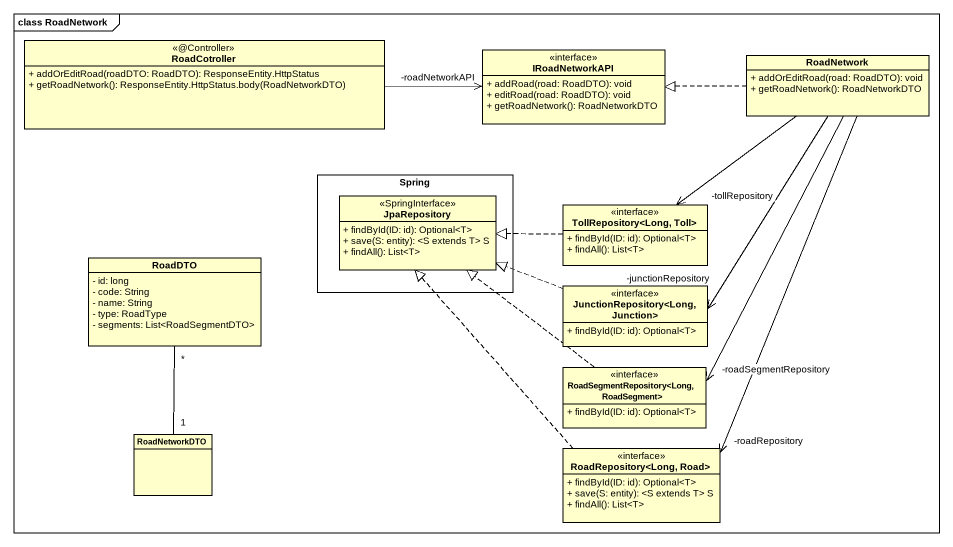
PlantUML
@startuml
mainframe class RoadNetwork
hide circle
hide empty members
skinparam classAttributeIconSize 0
class RoadCotroller <<@Controller>> {
  + addOrEditRoad(roadDTO: RoadDTO): ResponseEntity.HttpStatus
  + getRoadNetwork(): ResponseEntity.HttpStatus.body(RoadNetworkDTO)
}
class IRoadNetworkAPI <<interface>> {
  + addRoad(road: RoadDTO): void
  + editRoad(road: RoadDTO): void
  + getRoadNetwork(): RoadNetworkDTO
}
class RoadNetwork {
  + addOrEditRoad(road: RoadDTO): void
  + getRoadNetwork(): RoadNetworkDTO
}
rectangle Spring {
  class JpaRepository <<SpringInterface>> {
    + findById(ID: id): Optional<T>
    + save(S: entity): ~<S extends T> S
    + findAll(): List<T>
  }
}
class "TollRepository<Long, Toll>" as TollRepository_Long_Toll <<interface>> {
  + findById(ID: id): Optional<T>
  + findAll(): List<T>
}
class RoadDTO {
  - id: long
  - code: String
  - name: String
  - type: RoadType
  - segments: List<RoadSegmentDTO>
}
class "JunctionRepository<Long, Junction>" as JunctionRepository_Long <<interface>> {
  + findById(ID: id): Optional<T>
}
class "RoadSegmentRepository<Long, RoadSegment>" as RoadSegmentRepository_Long <<interface>> {
  + findById(ID: id): Optional<T>
}
class RoadNetworkDTO
class "RoadRepository<Long, Road>" as RoadRepository_Long_Road <<interface>> {
  + findById(ID: id): Optional<T>
  + save(S: entity): ~<S extends T> S
  + findAll(): List<T>
}
RoadCotroller -right-> "-roadNetworkAPI" IRoadNetworkAPI
RoadNetwork .left.|> IRoadNetworkAPI
RoadNetwork --> "-tollRepository" TollRepository_Long_Toll
RoadNetwork --> "-junctionRepository" JunctionRepository_Long
RoadNetwork --> "-roadSegmentRepository" RoadSegmentRepository_Long
RoadNetwork --> "-roadRepository" RoadRepository_Long_Road
TollRepository_Long_Toll .left.|> JpaRepository
RoadDTO "*" -- "1" RoadNetworkDTO
JunctionRepository_Long .left.|> JpaRepository
RoadSegmentRepository_Long .up.|> JpaRepository
RoadRepository_Long_Road .up.|> JpaRepository
@enduml
